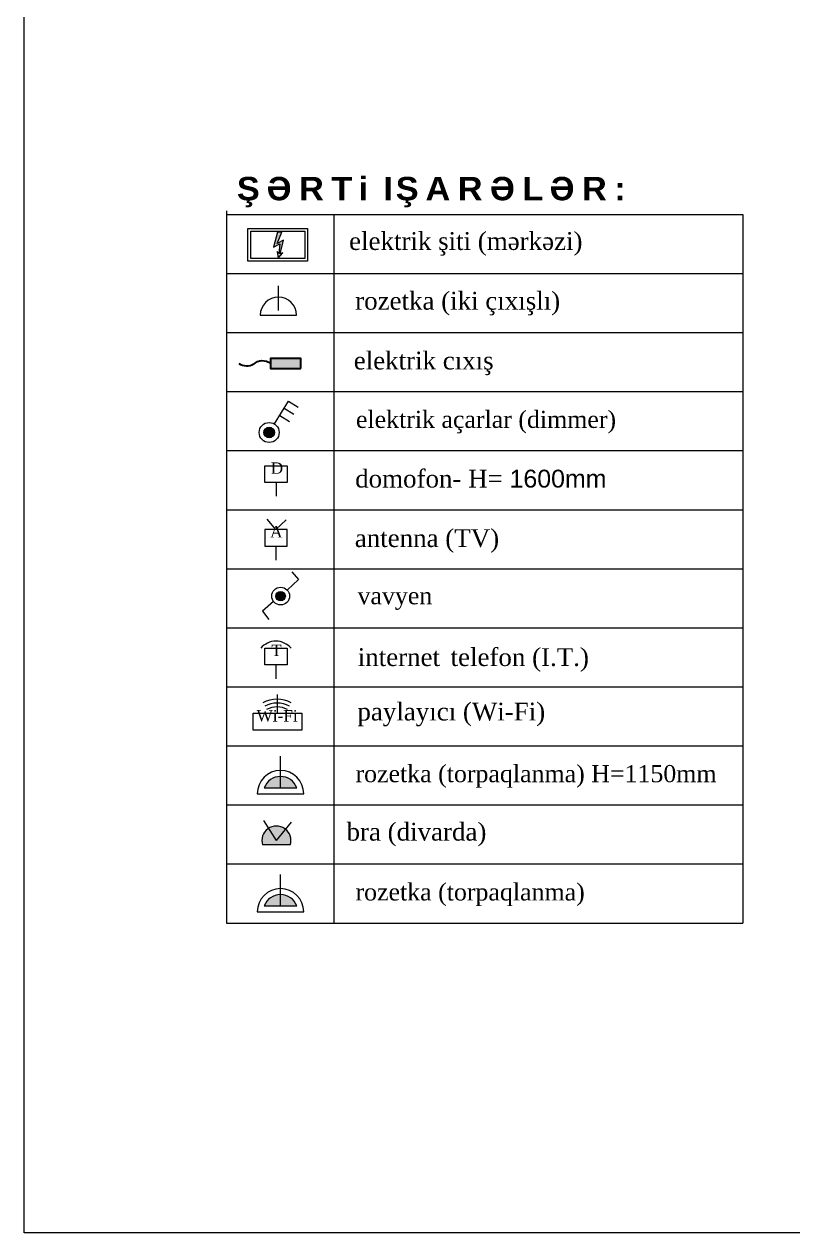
# Model space of a CAD drawing. Header units: millimetres. Extents: x 1680 to 166026, y 35966 to 91121.
# Drawn here: x 143944 to 154041, y 40910 to 56785 of the extents above; entities that cross this region are included whole.
import ezdxf

# ---------------------------------------------------------------- set-up
doc = ezdxf.new("R2010")
doc.units = ezdxf.units.MM
doc.layers.add('2D - Общий_Ном._пера__1', color=7, linetype='Continuous', lineweight=15)
doc.layers.add('2D-чертеж - Общий_Pen_No__3', color=7, linetype='Continuous', lineweight=18, true_color=0xff6600)
doc.styles.get("Standard").update_dxf_attribs({"font": 'arial.ttf'})
doc.styles.add('style2', font='arial.ttf', dxfattribs={"width": 0.85})

# ---------------------------------------------------------------- blocks, each defined once
blk = doc.blocks.new('A$C3DFB5A0D')
at = {"lineweight": 13}
blk.add_hatch(color=1, dxfattribs=at).paths.add_polyline_path([(0, 195), (110, 251), (90, 80), (60, 120), (80, 0), (159, 94), (115, 77), (176, 317), (60, 260), (143, 454), (71, 454)])
at = {"color": 1, "lineweight": 13}
blk.add_lwpolyline([(143, 454), (71, 454), (0, 195), (110, 251), (90, 80), (60, 120), (80, 0), (159, 94), (115, 77), (176, 317), (60, 260)], close=True, dxfattribs=at)
blk = doc.blocks.new('A$C5D6E47AB')
at = {"color": 5, "lineweight": 13}
blk.add_line((128.3, 33), (128.3, 206.9), dxfattribs=at)
at = {"color": 5, "lineweight": 20}
blk.add_line((0, 0), (256.7, 0), dxfattribs=at)
blk.add_arc((128.3, 0), 128.3, 0, 180, dxfattribs=at)
blk = doc.blocks.new('A$C2150224B')
at = {"layer": '2D-чертеж - Общий_Pen_No__3', "color": 6, "lineweight": 20}
for p, q in [((0, 137), (0, 298)), ((0, 298), (220, 298)), ((220, 298), (220, 137)), ((220, 137), (0, 137)), ((110, 137), (110, 0))]:
    blk.add_line(p, q, dxfattribs=at)
at = {"insert": (59, 333), "char_height": 167.11, "width": 32806.04, "attachment_point": 1}
blk.add_mtext('{\\fTimes New Roman|b0|i0|c0|p18;\\H0.6642x;\\C0;D\\H1.506x; \\fTimes New Roman|b0|i0|c238|p18; }', dxfattribs=at)
blk = doc.blocks.new('A$C591A7417')
at = {"layer": '2D-чертеж - Общий_Pen_No__3', "color": 20, "lineweight": 13, "true_color": 0xf95306}
for q in [(13, 476), (236, 483)]:
    blk.add_line((133, 360), q, dxfattribs=at)
at = {"layer": '2D-чертеж - Общий_Pen_No__3', "color": 20, "lineweight": 20, "true_color": 0xf95306}
for p, q in [((0, 165), (0, 360)), ((0, 360), (266, 360)), ((266, 360), (266, 165)), ((266, 165), (0, 165)), ((133, 165), (133, 0))]:
    blk.add_line(p, q, dxfattribs=at)
blk = doc.blocks.new('A$C5B5D5117')
at = {"color": 5, "lineweight": 13}
blk.add_arc((178, 211), 233, 39.9411, 140.0589, dxfattribs=at)
at = {"layer": '2D-чертеж - Общий_Pen_No__3', "color": 5, "lineweight": 20}
for p, q in [((46, 165), (46, 360)), ((46, 360), (311, 360)), ((311, 360), (311, 165)), ((311, 165), (46, 165)), ((178, 165), (178, 0))]:
    blk.add_line(p, q, dxfattribs=at)
blk = doc.blocks.new('t32 wdf')
at = {"lineweight": 9, "ltscale": 20}
h = blk.add_hatch(color=1, dxfattribs=at)
h.dxf.hatch_style = 1
h.paths.add_polyline_path([(1704192.8, -105046.6), (1704109.9, -105046.6), (1704109.9, -104798), (1704192.8, -104798)])
at = {"color": 1, "lineweight": 30, "ltscale": 20}
blk.add_lwpolyline([(1704192.8, -105046.6), (1704109.9, -105046.6), (1704109.9, -104798), (1704192.8, -104798)], close=True, dxfattribs=at)
for centre, radius, start, end in [((1704064.9, -104603.6), 108.3, 328.27229, 35.07328), ((1704232.7, -104732.5), 104.4, 136.44617, 218.85384)]:
    blk.add_arc(centre, radius, start, end, dxfattribs=at)
blk = doc.blocks.new('vav')
at = {"lineweight": 13}
blk.add_hatch(color=1, dxfattribs=at).paths.add_polyline_path([(-6, 61, -1), (6, -61, -1)])
at = {"color": 7, "lineweight": 20}
for p, q in [((146, 318), (235, 218)), ((87, 77), (235, 218)), ((-93, -71), (-237, -199)), ((-237, -199), (-156, -306))]:
    blk.add_line(p, q, dxfattribs=at)
blk.add_circle((0, 0), 117, dxfattribs=at)
at = {"color": 1, "lineweight": 13}
blk.add_circle((0, 0), 61.7, dxfattribs=at)

msp = doc.modelspace()

# ---------------------------------------------------------------- hatches: boundary and pattern name
at = {"lineweight": 13}
for color, points in [(1, [(147093, 51422.2, 1), (147231.9, 51422.2, 1)]), (5, [(147524.2, 46755.7, 0.6969539), (147098.2, 46755.7)]), (252, [(147524.2, 45204.6, 0.6969539), (147098.2, 45204.6)])]:
    msp.add_hatch(color=color, dxfattribs=at).paths.add_polyline_path(points)
h = msp.add_hatch(color=4, dxfattribs=at)
h.set_gradient(color1=(168, 93, 46), rotation=270, one_color=1, tint=1, name='INVCYLINDER')
h.paths.add_polyline_path([(147439.8, 46004.7, 0.3079055), (147378, 46210.5), (147257.6, 46062.2), (147155.4, 46223.6, 0.3401892), (147075.4, 46004.7)])
h = msp.add_hatch(color=4, dxfattribs=at)
h.set_gradient(color1=(214, 214, 0), rotation=270, one_color=1, tint=1, name='CURVED')
h.paths.add_polyline_path([(147378, 46210.5, 0.3221245), (147155.4, 46223.6), (147257.6, 46062.2)])

# ---------------------------------------------------------------- linework, layer by layer
at = {"color": 7, "lineweight": 20}
for p, q in [((146600.5, 54334.4), (146600.5, 44979.4)), ((146600.5, 54286), (153382.6, 54286)), ((148013.3, 54286), (148013.3, 44979.4)), ((153382.6, 54286), (153382.6, 44979.4)), ((146600.5, 53510.4), (153382.6, 53510.4)), ((146600.5, 52734.9), (153382.6, 52734.9)), ((146600.5, 51959.3), (153382.6, 51959.3)), ((147231.6, 51533.9), (147417.2, 51833.7)), ((147417.2, 51833.7), (147545, 51754.5)), ((147301.1, 51646.1), (147428.9, 51566.9)), ((147359.1, 51739.9), (147486.9, 51660.7)), ((146600.5, 51183.8), (153382.6, 51183.8)), ((146600.5, 51183.8), (153382.6, 51183.8)), ((146600.5, 50408.2), (153382.6, 50408.2)), ((146600.5, 49632.7), (153382.6, 49632.7)), ((146600.5, 48857.1), (153382.6, 48857.1)), ((146600.5, 48081.6), (153382.6, 48081.6)), ((146600.5, 47306.1), (153382.6, 47306.1)), ((146600.5, 46530.5), (153382.6, 46530.5)), ((146600.5, 45755), (153382.6, 45755)), ((146600.5, 44979.4), (153382.6, 44979.4))]:
    msp.add_line(p, q, dxfattribs=at)
at = {"color": 5, "lineweight": 5}
msp.add_line((147270.2, 47737), (147270.2, 47979.1), dxfattribs=at)
at = {"color": 5, "lineweight": 13}
for p, q in [((147311.2, 46755.7), (147311.2, 47169.8)), ((147005.6, 46677.1), (147616.8, 46677.1)), ((147311.2, 45204.6), (147311.2, 45618.7)), ((147005.6, 45126), (147616.8, 45126))]:
    msp.add_line(p, q, dxfattribs=at)
at = {"color": 8, "lineweight": 13}
for p, q in [((147098.2, 46755.7), (147524.2, 46755.7)), ((147098.2, 45204.6), (147524.2, 45204.6))]:
    msp.add_line(p, q, dxfattribs=at)
at = {"color": 19, "lineweight": 13}
for p, q in [((147257.6, 46062.2), (147091, 46325.1)), ((147257.6, 46062.2), (147454.6, 46304.9)), ((147439.8, 46004.7), (147075.4, 46004.7))]:
    msp.add_line(p, q, dxfattribs=at)
at = {"color": 7, "lineweight": 13}
for points in [[(147667.6, 53672), (146884.1, 53672), (146884.1, 54103), (147667.6, 54103)], [(147630.5, 53709.2), (146921.3, 53709.2), (146921.3, 54065.8), (147630.5, 54065.8)]]:
    msp.add_lwpolyline(points, close=True, dxfattribs=at)
at = {"color": 5, "lineweight": 20}
msp.add_lwpolyline([(146950.8, 47737), (147589.7, 47737), (147589.7, 47511), (146950.8, 47511)], close=True, dxfattribs=at)
at = {"color": 7, "lineweight": 20}
msp.add_circle((147162.5, 51422.2), 131.4, dxfattribs=at)
at = {"color": 1, "lineweight": 13}
msp.add_circle((147162.5, 51422.2), 69.5, dxfattribs=at)
at = {"color": 5, "lineweight": 5}
for radius in [381.7, 331, 280.4]:
    msp.add_arc((147266.2, 47537.8), radius, 60.79127, 119.20873, dxfattribs=at)
at = {"color": 5, "lineweight": 13}
for centre, radius, start, end in [((147311.2, 46677.1), 305.6, 0, 180), ((147311.2, 46677.1), 227, 20.25056, 159.74944), ((147311.2, 45126), 305.6, 0, 180), ((147311.2, 45126), 227, 20.25056, 159.74944)]:
    msp.add_arc(centre, radius, start, end, dxfattribs=at)
at = {"color": 19, "lineweight": 13}
msp.add_arc((147257.6, 46062.2), 191, 342.48669, 197.51331, dxfattribs=at)
at = {"layer": '2D - Общий_Ном._пера__1', "color": 253, "linetype": 'Continuous', "lineweight": 0}
msp.add_lwpolyline([(143944.1, 73202.2), (166026.4, 73202.2), (166026.4, 40910.2), (143944.1, 40910.2), (143944.1, 73202.2)], dxfattribs=at)

# ---------------------------------------------------------------- block references
at = {"color": 7, "lineweight": 13}
for name, p, xscale, yscale, zscale in [('A$C3DFB5A0D', (147220.8, 53711.4), 0.7485708292881776, 0.7485708292881776, 0.7485708292881776), ('A$C5D6E47AB', (147045.6, 52962.9), 1.857356192996875, 1.857356192996875, 1.857356192996875), ('A$C2150224B', (147105.1, 50583.5), 1.337296459031135, 1.337296459031135, 1.337296459031135), ('A$C591A7417', (147400, 49745.5), -1.114413715771916, 1.114413715788297, 1.1144137157824), ('A$C5B5D5117', (147053.1, 48186.5), 1.114413715771916, 1.114413715771916, 1.114413715771916)]:
    msp.add_blockref(name, p, dxfattribs=dict(at, xscale=xscale, yscale=yscale, zscale=zscale))
at = {"color": 0, "lineweight": 9, "xscale": -1.603519116783791, "yscale": 1.603519116783791, "zscale": 1.603519116783791, "rotation": 90}
msp.add_blockref('t32 wdf', (-20865.5, 2784968.1), dxfattribs=at)
msp.add_blockref('vav', (147313.1, 49273.3))

# ---------------------------------------------------------------- texts
at = {"color": 0, "lineweight": 5, "insert": (146738.3, 54779.2), "char_height": 307.461, "attachment_point": 1, "style": 'style2'}
msp.add_mtext_dynamic_manual_height_columns('{\\fArial|b1|i0|c238|p34;\\W1.05;\\T1.3;\\C169;\\c4533798;Ş\\fArial|b1|i0|c204|p34;Ə\\fArial|b1|i0|c238|p34;RTi IŞAR\\fArial|b1|i0|c204|p34;Ə\\fArial|b1|i0|c238|p34;L\\fArial|b1|i0|c204|p34;Ə\\fArial|b1|i0|c238|p34;R:}', width=28059.436, gutter_width=12.5, heights=[0], dxfattribs=at)
at = {"attachment_point": 1}
for s, insert, char_height, width in [('{\\fTimes New Roman|b0|i0|c238|p18;\\H1.0004x;\\C0;elektr\\fTimes New Roman|b0|i0|c0|p18;ik \\fTimes New Roman|b0|i0|c238|p18;şiti (mərkəzi)\\fTimes New Roman|b0|i0|c0|p18;  }', (148212.4, 54053.7), 234.1878, 45974.216), ('{\\fTimes New Roman|b0|i0|c0|p18;\\H1.0004x;\\C0; r\\fTimes New Roman|b0|i0|c238|p18;o\\fTimes New Roman|b0|i0|c0|p18;zetka (iki \\fTimes New Roman|b0|i0|c238|p18;çıxışlı)}', (148204, 53269.5), 234.1878, 45974.216), ('{\\fTimes New Roman|b0|i0|c0|p18;\\H1x;\\C0;elektrik c\\fTimes New Roman|b0|i0|c238|p18;ıxış\\fTimes New Roman|b0|i0|c0|p18;  }', (148273.7, 52484.1), 234.1878, 45974.216), ('{\\fTimes New Roman|b0|i0|c0|p18;\\H0.9613x;\\C0;elektrik a\\fTimes New Roman|b0|i0|c238|p18;çarlar (dimmer)\\fTimes New Roman|b0|i0|c0|p18; }', (148302.4, 51707.1), 234.1878, 45974.216), ('{\\fTimes New Roman|b0|i0|c0|p18;\\H1.0004x;\\C0; d\\fTimes New Roman|b0|i0|c238|p18;o\\fTimes New Roman|b0|i0|c0|p18;m\\fTimes New Roman|b0|i0|c238|p18;o\\fTimes New Roman|b0|i0|c0|p18;fon- H= \\fArial|b0|i0|c0|p34;1600\\fArial|b0|i0|c238|p34;mm\\fArial|b0|i0|c0|p34; \\fTimes New Roman|b0|i0|c0|p18;  }', (148203.9, 50933.1), 234.1878, 45974.216), ('{\\fTimes New Roman|b0|i0|c0|p18;\\H0.6642x;\\C0;A\\H1.506x; \\fTimes New Roman|b0|i0|c238|p18; }', (147174.3, 50192.6), 225.339, 44236.997), ('{\\fTimes New Roman|b0|i0|c0|p18;\\H1.0004x;\\C0; antenna (TV) }', (148198.9, 50151.9), 234.188, 45974.216), ('{\\fTimes New Roman|b0|i0|c0|p18;\\H0.9613x;\\C0;v\\fTimes New Roman|b0|i0|c238|p18;avyen\\fTimes New Roman|b0|i0|c0|p18; }', (148323.1, 49390.9), 234.1878, 45974.216), ('{\\fTimes New Roman|b0|i0|c0|p18;\\H0.6642x;\\C5;T\\H1.506x;\\C0; \\fTimes New Roman|b0|i0|c238|p18; }', (147189.6, 48635), 225.339, 44236.997), ('{\\fTimes New Roman|b0|i0|c0|p18;\\H1.0004x;\\C0; \\fTimes New Roman|b0|i0|c238|p18;internet}', (148237.4, 48589.1), 234.188, 45974.216), ('{\\fTimes New Roman|b0|i0|c0|p18;\\H1.0004x;\\C0; telefon (I.T.)}', (149456.9, 48589.1), 234.188, 45974.216), ('{\\fTimes New Roman|b0|i0|c0|p18;\\H1.0004x;\\C0; paylay\\fTimes New Roman|b0|i0|c238|p18;ıcı\\fTimes New Roman|b0|i0|c0|p18; (Wi-Fi)}', (148233.6, 47873.6), 234.1878, 45974.216), ('{\\fTimes New Roman|b0|i0|c0|p18;\\H0.6642x;\\C0;Wi-Fi\\H1.506x; \\fTimes New Roman|b0|i0|c238|p18; }', (146996.6, 47775.7), 225.339, 44236.997), ('{\\fTimes New Roman|b0|i0|c0|p18;\\H0.9613x;\\C0;r\\fTimes New Roman|b0|i0|c238|p18;o\\fTimes New Roman|b0|i0|c0|p18;zetka (tor\\fTimes New Roman|b0|i0|c238|p18;paqlanma)\\fTimes New Roman|b0|i0|c0|p18; H=1150mm}', (148296.3, 47053.9), 234.1878, 45974.216), ('{\\fTimes New Roman|b0|i0|c0|p18;\\H1.0004x;\\C0; bra\\fTimes New Roman|b0|i0|c238|p18; (divarda)\\fTimes New Roman|b0|i0|c0|p18; \\fArial|b0|i0|c0|p34; \\fTimes New Roman|b0|i0|c0|p18;  }', (148090.3, 46295.8), 234.1878, 45974.216), ('{\\fTimes New Roman|b0|i0|c0|p18;\\H0.9613x;\\C0;r\\fTimes New Roman|b0|i0|c238|p18;o\\fTimes New Roman|b0|i0|c0|p18;zetka (tor\\fTimes New Roman|b0|i0|c238|p18;paqlanma)\\fTimes New Roman|b0|i0|c0|p18; }', (148296.3, 45500.2), 234.1878, 45974.216)]:
    msp.add_mtext(s, dxfattribs=dict(at, insert=insert, char_height=char_height, width=width))

doc.saveas('drawing.dxf')
